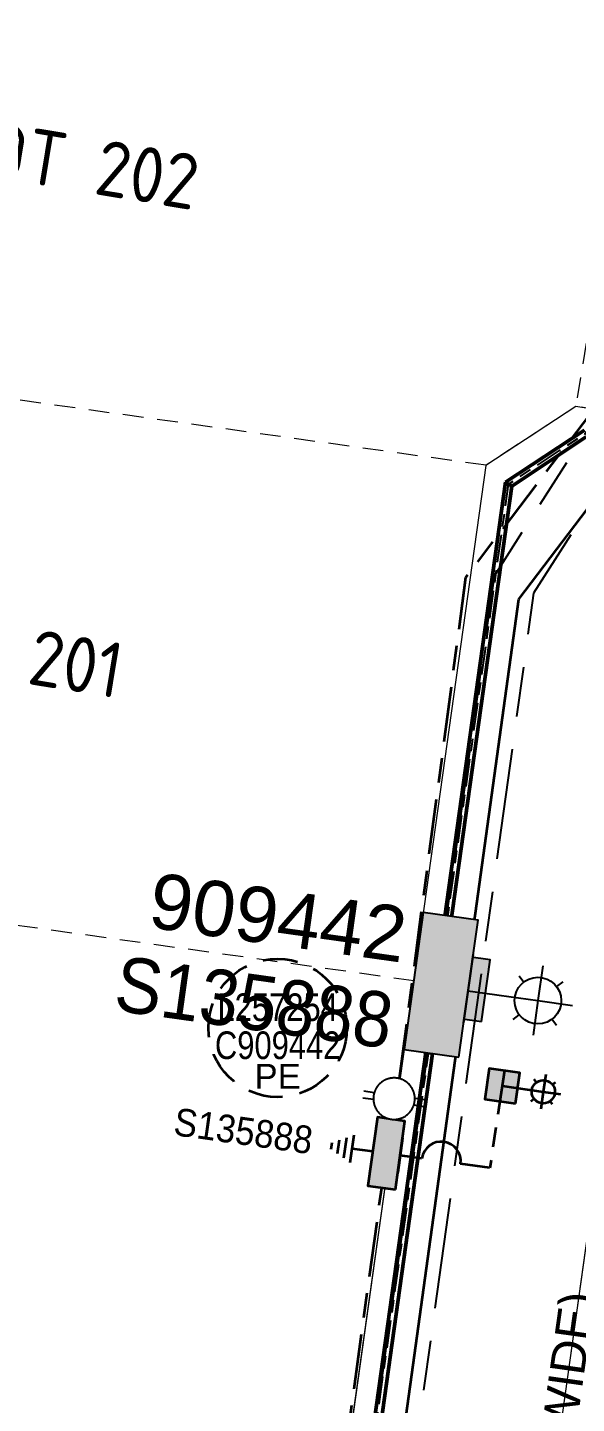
# Model space of a CAD drawing. Header units: metres. Extents: x 301573 to 309518, y 6281168 to 6284857.
# Drawn here: x 302771 to 302810.7, y 6282937.5 to 6283037 of the extents above; entities that cross this region are included whole.
import ezdxf
from ezdxf.enums import TextEntityAlignment as Align

# ---------------------------------------------------------------- set-up
doc = ezdxf.new("R2010")
doc.units = ezdxf.units.M
for name, pattern in [('Cable Exist UG', [8.2, 4, -1.2, 1.8, -1.2]), ('Dash', [5, 3, -2]), ('DASHED', [0.75, 0.5, -0.25]), ('DOT', [6.35, 0, -6.35]), ('IE Trench LV', [5.5, 4, -1.5])]:
    doc.linetypes.add(name, pattern=pattern)
doc.layers.get('0').update_dxf_attribs({"color": 6})
for name, color, linetype, lineweight in [('_User Miscellaneous1', 11, 'Continuous', 13), ('_User_LV_Exist', 5, 'Continuous', 35), ('_User_SL_Exist', 4, 'Continuous', 35), ('Cadastre Developer_SP_NEW', 70, 'Continuous', 15), ('Cadastre Roads_SP_NEW', 42, 'Continuous', 15)]:
    doc.layers.add(name, color=color, linetype=linetype, lineweight=lineweight)
doc.layers.add('_User Miscellaneous2', color=31, linetype='Continuous', lineweight=13, transparency=0.3)
for name, color, linetype in [('Equip_LV_NEW', 2, 'Continuous'), ('Equip_SP_SL_EXT', 7, 'Continuous'), ('Mains_HV_New_U72', 2, 'Cable x'), ('Notes', 7, 'Continuous'), ('SupportsUG_SP_LV_NEW', 2, 'Continuous'), ('SupportsUG_SP_LV_SL_NEW', 2, 'Continuous'), ('Trench_SP_NEW', 2, 'Continuous'), ('UG_Details_SP_MISC', 7, 'Continuous')]:
    doc.layers.add(name, color=color, linetype=linetype)
doc.styles.add('DevPlan', font='isocp.shx', dxfattribs={"height": 2})
doc.styles.add('ieISOCP', font='arial.ttf', dxfattribs={"height": 1.5})
doc.styles.add('SL_LABEL', font='arial.ttf', dxfattribs={"height": 2})
doc.styles.get("Standard").update_dxf_attribs({"font": 'arial.ttf'})
doc.linetypes.add('Cable New UG', pattern='A,7,-0.25,["x",Standard,S=2,R=0,X=0.2,Y=-0.8],-2.1', length=9.35)
doc.linetypes.add('Cable x', pattern='A,5,-0.25,["x",Standard,S=2,R=0,X=0,Y=-0.8],-1.5', length=6.75)

# ---------------------------------------------------------------- blocks, each defined once
blk = doc.blocks.new('*U335')
at = {"width": 0.9}
blk.add_attdef('ASSET_NUM', text='', height=2, dxfattribs=at).set_placement((4, 2), align=Align.MIDDLE_LEFT)
for tag, p, flags in [('SUBURB', (-2, 0), 1), ('STREETNAME', (-1.8, 0), 9), ('PARENT', (-1.6, 0), 9), ('NOTES', (-1.4, 0), 9), ('LOCATION', (-1.2, 0), 9), ('LEGEND', (-1, 0), 9), ('USAGE', (-0.8, 0), 9), ('SUPPORT_TYPE', (-0.6, 0), 9), ('STATE', (-0.4, 0), 9), ('OWNED_BY', (-0.2, 0), 9)]:
    blk.add_attdef(tag, p, '', height=0.2, rotation=270, dxfattribs=dict(flags=flags))
blk.add_wipeout([(1, 2.5), (1, -2.5), (-1, -2.5), (-1, 2.5)])
at = {"layer": 'Notes'}
h = blk.add_hatch(color=256, dxfattribs=at)
h.dxf.hatch_style = 1
h.paths.add_polyline_path([(-1, 2.5), (-1, -1.25), (-1, 1.25), (-1, -2.5), (1, -2.5), (1, 2.5)])
blk.add_lwpolyline([(-1, 2.5), (-1, -1.25), (-1, 1.25), (-1, -2.5), (1, -2.5), (1, 2.5)], close=True)
blk = doc.blocks.new('LV_UG_LINKS_OPEN_NEW')
at = {"layer": 'Equip_LV_NEW'}
for tag, flags, p in [('OPERATING_VOLTAGE', 9, (3, -2.6)), ('ORIENTATION', 9, (3, -2.8)), ('STATE', 9, (3, -3)), ('CONSTRUCTED_VOLTAGE', 9, (3, -2.2)), ('NO_PHASES', 9, (3, -2.4)), ('SWITCH_TYPE', 9, (3, -3.2)), ('OWNED_BY', 9, (3, -3.8)), ('OPERATED_BY', 9, (3, -4)), ('USAGE', 9, (3, -3.4)), ('NOTES', 9, (3, -3.6)), ('TYPE', 9, (3, -4.6)), ('Z', 1, (3, -4.8)), ('MAINTAINED_BY', 9, (3, -4.2)), ('NUMBER_OF_PHASES', 9, (3, -4.4))]:
    blk.add_attdef(tag, text='', height=0.2, dxfattribs=dict(at, flags=flags)).set_placement(p, align=Align.MIDDLE_LEFT)
blk.add_wipeout([(4, 1.5), (3.963, 1.5), (3.926, 1.498), (3.89, 1.496), (3.853, 1.493), (3.816, 1.489), (3.78, 1.484), (3.744, 1.478), (3.707, 1.471), (3.671, 1.464), (3.636, 1.455), (3.6, 1.446), (3.565, 1.435), (3.529, 1.424), (3.495, 1.412), (3.46, 1.399), (3.426, 1.386), (3.392, 1.371), (3.359, 1.356), (3.326, 1.34), (3.293, 1.323), (3.261, 1.305), (3.229, 1.287), (3.198, 1.267), (3.167, 1.247), (3.136, 1.226), (3.106, 1.205), (3.077, 1.183), (3.048, 1.16), (3.02, 1.136), (2.993, 1.111), (2.966, 1.086), (2.939, 1.061), (2.914, 1.034), (2.889, 1.007), (2.864, 0.98), (2.84, 0.952), (2.817, 0.923), (2.795, 0.894), (2.774, 0.864), (2.753, 0.833), (2.733, 0.802), (2.713, 0.771), (2.695, 0.739), (2.677, 0.707), (2.66, 0.674), (2.644, 0.641), (2.629, 0.608), (2.614, 0.574), (2.601, 0.54), (2.588, 0.505), (2.576, 0.471), (2.565, 0.435), (2.554, 0.4), (2.545, 0.364), (2.536, 0.329), (2.529, 0.293), (2.522, 0.256), (2.516, 0.22), (2.511, 0.184), (2.507, 0.147), (2.504, 0.11), (2.502, 0.074), (2.5, 0.037), (2.5, 0), (2.5, -0.037), (2.502, -0.074), (2.504, -0.11), (2.507, -0.147), (2.511, -0.184), (2.516, -0.22), (2.522, -0.256), (2.529, -0.293), (2.536, -0.329), (2.545, -0.364), (2.554, -0.4), (2.565, -0.435), (2.576, -0.471), (2.588, -0.505), (2.601, -0.54), (2.614, -0.574), (2.629, -0.608), (2.644, -0.641), (2.66, -0.674), (2.677, -0.707), (2.695, -0.739), (2.713, -0.771), (2.733, -0.802), (2.753, -0.833), (2.774, -0.864), (2.795, -0.894), (2.817, -0.923), (2.84, -0.952), (2.864, -0.98), (2.889, -1.007), (2.914, -1.034), (2.939, -1.061), (2.966, -1.086), (2.993, -1.111), (3.02, -1.136), (3.048, -1.16), (3.077, -1.183), (3.106, -1.205), (3.136, -1.226), (3.167, -1.247), (3.198, -1.267), (3.229, -1.287), (3.261, -1.305), (3.293, -1.323), (3.326, -1.34), (3.359, -1.356), (3.392, -1.371), (3.426, -1.386), (3.46, -1.399), (3.495, -1.412), (3.529, -1.424), (3.565, -1.435), (3.6, -1.446), (3.636, -1.455), (3.671, -1.464), (3.707, -1.471), (3.744, -1.478), (3.78, -1.484), (3.816, -1.489), (3.853, -1.493), (3.89, -1.496), (3.926, -1.498), (3.963, -1.5), (4, -1.5), (4.037, -1.5), (4.074, -1.498), (4.11, -1.496), (4.147, -1.493), (4.184, -1.489), (4.22, -1.484), (4.256, -1.478), (4.293, -1.471), (4.329, -1.464), (4.364, -1.455), (4.4, -1.446), (4.435, -1.435), (4.471, -1.424), (4.505, -1.412), (4.54, -1.399), (4.574, -1.386), (4.608, -1.371), (4.641, -1.356), (4.674, -1.34), (4.707, -1.323), (4.739, -1.305), (4.771, -1.287), (4.802, -1.267), (4.833, -1.247), (4.864, -1.226), (4.894, -1.205), (4.923, -1.183), (4.952, -1.16), (4.98, -1.136), (5.007, -1.111), (5.034, -1.086), (5.061, -1.061), (5.086, -1.034), (5.111, -1.007), (5.136, -0.98), (5.16, -0.952), (5.183, -0.923), (5.205, -0.894), (5.226, -0.864), (5.247, -0.833), (5.267, -0.802), (5.287, -0.771), (5.305, -0.739), (5.323, -0.707), (5.34, -0.674), (5.356, -0.641), (5.371, -0.608), (5.386, -0.574), (5.399, -0.54), (5.412, -0.505), (5.424, -0.471), (5.435, -0.435), (5.446, -0.4), (5.455, -0.364), (5.464, -0.329), (5.471, -0.293), (5.478, -0.256), (5.484, -0.22), (5.489, -0.184), (5.493, -0.147), (5.496, -0.11), (5.498, -0.074), (5.5, -0.037), (5.5, 0), (5.5, 0.037), (5.498, 0.074), (5.496, 0.11), (5.493, 0.147), (5.489, 0.184), (5.484, 0.22), (5.478, 0.256), (5.471, 0.293), (5.464, 0.329), (5.455, 0.364), (5.446, 0.4), (5.435, 0.435), (5.424, 0.471), (5.412, 0.505), (5.399, 0.54), (5.386, 0.574), (5.371, 0.608), (5.356, 0.641), (5.34, 0.674), (5.323, 0.707), (5.305, 0.739), (5.287, 0.771), (5.267, 0.802), (5.247, 0.833), (5.226, 0.864), (5.205, 0.894), (5.183, 0.923), (5.16, 0.952), (5.136, 0.98), (5.111, 1.007), (5.086, 1.034), (5.061, 1.061), (5.034, 1.086), (5.007, 1.111), (4.98, 1.136), (4.952, 1.16), (4.923, 1.183), (4.894, 1.205), (4.864, 1.226), (4.833, 1.247), (4.802, 1.267), (4.771, 1.287), (4.739, 1.305), (4.707, 1.323), (4.674, 1.34), (4.641, 1.356), (4.608, 1.371), (4.574, 1.386), (4.54, 1.399), (4.505, 1.412), (4.471, 1.424), (4.435, 1.435), (4.4, 1.446), (4.364, 1.455), (4.329, 1.464), (4.293, 1.471), (4.256, 1.478), (4.22, 1.484), (4.184, 1.489), (4.147, 1.493), (4.11, 1.496), (4.074, 1.498), (4.037, 1.5)]).dxf.layer = 'Equip_LV_NEW'
for p, q in [((3.75, 2.236), (3.75, 1.479)), ((4.25, 2.236), (4.25, 1.479)), ((3.75, -1.479), (3.75, -2.236)), ((4.25, -1.479), (4.25, -2.236))]:
    blk.add_line(p, q, dxfattribs=at)
at = {"layer": 'Equip_LV_NEW', "flags": 128}
blk.add_lwpolyline([(4, 1.5), (3.963, 1.5), (3.926, 1.498), (3.89, 1.496), (3.853, 1.493), (3.816, 1.489), (3.78, 1.484), (3.744, 1.478), (3.707, 1.471), (3.671, 1.464), (3.636, 1.455), (3.6, 1.446), (3.565, 1.435), (3.529, 1.424), (3.495, 1.412), (3.46, 1.399), (3.426, 1.386), (3.392, 1.371), (3.359, 1.356), (3.326, 1.34), (3.293, 1.323), (3.261, 1.305), (3.229, 1.287), (3.198, 1.267), (3.167, 1.247), (3.136, 1.226), (3.106, 1.205), (3.077, 1.183), (3.048, 1.16), (3.02, 1.136), (2.993, 1.111), (2.966, 1.086), (2.939, 1.061), (2.914, 1.034), (2.889, 1.007), (2.864, 0.98), (2.84, 0.952), (2.817, 0.923), (2.795, 0.894), (2.774, 0.864), (2.753, 0.833), (2.733, 0.802), (2.713, 0.771), (2.695, 0.739), (2.677, 0.707), (2.66, 0.674), (2.644, 0.641), (2.629, 0.608), (2.614, 0.574), (2.601, 0.54), (2.588, 0.505), (2.576, 0.471), (2.565, 0.435), (2.554, 0.4), (2.545, 0.364), (2.536, 0.329), (2.529, 0.293), (2.522, 0.256), (2.516, 0.22), (2.511, 0.184), (2.507, 0.147), (2.504, 0.11), (2.502, 0.074), (2.5, 0.037), (2.5, 0), (2.5, -0.037), (2.502, -0.074), (2.504, -0.11), (2.507, -0.147), (2.511, -0.184), (2.516, -0.22), (2.522, -0.256), (2.529, -0.293), (2.536, -0.329), (2.545, -0.364), (2.554, -0.4), (2.565, -0.435), (2.576, -0.471), (2.588, -0.505), (2.601, -0.54), (2.614, -0.574), (2.629, -0.608), (2.644, -0.641), (2.66, -0.674), (2.677, -0.707), (2.695, -0.739), (2.713, -0.771), (2.733, -0.802), (2.753, -0.833), (2.774, -0.864), (2.795, -0.894), (2.817, -0.923), (2.84, -0.952), (2.864, -0.98), (2.889, -1.007), (2.914, -1.034), (2.939, -1.061), (2.966, -1.086), (2.993, -1.111), (3.02, -1.136), (3.048, -1.16), (3.077, -1.183), (3.106, -1.205), (3.136, -1.226), (3.167, -1.247), (3.198, -1.267), (3.229, -1.287), (3.261, -1.305), (3.293, -1.323), (3.326, -1.34), (3.359, -1.356), (3.392, -1.371), (3.426, -1.386), (3.46, -1.399), (3.495, -1.412), (3.529, -1.424), (3.565, -1.435), (3.6, -1.446), (3.636, -1.455), (3.671, -1.464), (3.707, -1.471), (3.744, -1.478), (3.78, -1.484), (3.816, -1.489), (3.853, -1.493), (3.89, -1.496), (3.926, -1.498), (3.963, -1.5), (4, -1.5), (4.037, -1.5), (4.074, -1.498), (4.11, -1.496), (4.147, -1.493), (4.184, -1.489), (4.22, -1.484), (4.256, -1.478), (4.293, -1.471), (4.329, -1.464), (4.364, -1.455), (4.4, -1.446), (4.435, -1.435), (4.471, -1.424), (4.505, -1.412), (4.54, -1.399), (4.574, -1.386), (4.608, -1.371), (4.641, -1.356), (4.674, -1.34), (4.707, -1.323), (4.739, -1.305), (4.771, -1.287), (4.802, -1.267), (4.833, -1.247), (4.864, -1.226), (4.894, -1.205), (4.923, -1.183), (4.952, -1.16), (4.98, -1.136), (5.007, -1.111), (5.034, -1.086), (5.061, -1.061), (5.086, -1.034), (5.111, -1.007), (5.136, -0.98), (5.16, -0.952), (5.183, -0.923), (5.205, -0.894), (5.226, -0.864), (5.247, -0.833), (5.267, -0.802), (5.287, -0.771), (5.305, -0.739), (5.323, -0.707), (5.34, -0.674), (5.356, -0.641), (5.371, -0.608), (5.386, -0.574), (5.399, -0.54), (5.412, -0.505), (5.424, -0.471), (5.435, -0.435), (5.446, -0.4), (5.455, -0.364), (5.464, -0.329), (5.471, -0.293), (5.478, -0.256), (5.484, -0.22), (5.489, -0.184), (5.493, -0.147), (5.496, -0.11), (5.498, -0.074), (5.5, -0.037), (5.5, 0), (5.5, 0.037), (5.498, 0.074), (5.496, 0.11), (5.493, 0.147), (5.489, 0.184), (5.484, 0.22), (5.478, 0.256), (5.471, 0.293), (5.464, 0.329), (5.455, 0.364), (5.446, 0.4), (5.435, 0.435), (5.424, 0.471), (5.412, 0.505), (5.399, 0.54), (5.386, 0.574), (5.371, 0.608), (5.356, 0.641), (5.34, 0.674), (5.323, 0.707), (5.305, 0.739), (5.287, 0.771), (5.267, 0.802), (5.247, 0.833), (5.226, 0.864), (5.205, 0.894), (5.183, 0.923), (5.16, 0.952), (5.136, 0.98), (5.111, 1.007), (5.086, 1.034), (5.061, 1.061), (5.034, 1.086), (5.007, 1.111), (4.98, 1.136), (4.952, 1.16), (4.923, 1.183), (4.894, 1.205), (4.864, 1.226), (4.833, 1.247), (4.802, 1.267), (4.771, 1.287), (4.739, 1.305), (4.707, 1.323), (4.674, 1.34), (4.641, 1.356), (4.608, 1.371), (4.574, 1.386), (4.54, 1.399), (4.505, 1.412), (4.471, 1.424), (4.435, 1.435), (4.4, 1.446), (4.364, 1.455), (4.329, 1.464), (4.293, 1.471), (4.256, 1.478), (4.22, 1.484), (4.184, 1.489), (4.147, 1.493), (4.11, 1.496), (4.074, 1.498), (4.037, 1.5)], close=True, dxfattribs=at)
at = {"layer": 'Equip_LV_NEW', "flags": 9}
blk.add_attdef('ACTUAL_STATUS', text='', height=0.2, dxfattribs=at).set_placement((3, -2), align=Align.MIDDLE_LEFT)
blk = doc.blocks.new('*U343')
at = {"layer": '_User_LV_Exist'}
for p, q in [((2.5, 1), (2.5, -1)), ((3, 0.75), (3, -0.75)), ((3.5, 0.5), (3.5, -0.5)), ((4, 0.25), (4, -0.25))]:
    blk.add_line(p, q, dxfattribs=at)
at = {"width": 0.9}
blk.add_attdef('ASSET_NUM', text='', height=2, dxfattribs=at).set_placement((4, 2), align=Align.MIDDLE_LEFT)
for tag, p, flags in [('SUBURB', (-2, 0), 1), ('STREETNAME', (-1.8, 0), 9), ('PARENT', (-1.6, 0), 9), ('NOTES', (-1.4, 0), 9), ('LOCATION', (-1.2, 0), 9), ('LEGEND', (-1, 0), 9), ('USAGE', (-0.8, 0), 9), ('SUPPORT_TYPE', (-0.6, 0), 9), ('STATE', (-0.4, 0), 9), ('OWNED_BY', (-0.2, 0), 9)]:
    blk.add_attdef(tag, p, '', height=0.2, rotation=270, dxfattribs=dict(flags=flags))
blk.add_wipeout([(1, 2.5), (1, -2.5), (-1, -2.5), (-1, 2.5)])
at = {"layer": 'Notes'}
h = blk.add_hatch(color=256, dxfattribs=at)
h.dxf.hatch_style = 1
h.paths.add_polyline_path([(-1, 2.5), (-1, -1.25), (-1, 1.25), (-1, -2.5), (1, -2.5), (1, 2.5)])
blk.add_lwpolyline([(-1, 2.5), (-1, -1.25), (-1, 1.25), (-1, -2.5), (1, -2.5), (1, 2.5)], close=True)
at = {"layer": '_User_LV_Exist'}
blk.add_line((1, 0), (2.5, 0), dxfattribs=at)
at = {"layer": 'Equip_LV_NEW', "ltscale": 10, "rotation": 270}
blk.add_blockref('LV_UG_LINKS_OPEN_NEW', (0, 0), dxfattribs=at)
blk = doc.blocks.new('*U266')
at = {"layer": 'Notes'}
h = blk.add_hatch(color=256, dxfattribs=at)
h.dxf.hatch_style = 1
h.paths.add_polyline_path([(-1.158, 1.14), (-1.158, -1.14), (1.122, -1.14), (1.122, 1.14)])
blk.add_lwpolyline([(-1.125, 1.125), (-1.125, -1.125), (1.125, -1.125), (1.125, 1.125)], close=True)
at = {"width": 0.9, "flags": 8}
blk.add_attdef('ASSET_NUM', text='', height=1.5, dxfattribs=at).set_placement((4, -0.676), align=Align.MIDDLE_LEFT)
at = {"flags": 1}
blk.add_attdef('Z', (-0.763, -3.536), '', height=0.15, rotation=270, dxfattribs=at)
at = {"flags": 9}
for tag, p in [('NOTES', (-0.5, -3.536)), ('SUBURB', (-0.35, -3.536)), ('STREETNAME', (-0.2, -3.536)), ('LOCATION', (-0.05, -3.536)), ('LEGEND', (0.1, -3.536)), ('USAGE', (0.25, -3.536)), ('STATE', (0.4, -3.536)), ('OWNED_BY', (0.55, -3.536)), ('COLUMN_TYPE', (0.7, -3.536)), ('STREET_CODE', (0.85, -3.536)), ('STRUCTURE_PLANT_NUMBER', (1.023, -3.536))]:
    blk.add_attdef(tag, text='', height=0.15, rotation=270, dxfattribs=at).set_placement(p, align=Align.MIDDLE_LEFT)
blk = doc.blocks.new('*U268')
at = {"layer": 'Notes'}
h = blk.add_hatch(color=256, dxfattribs=at)
h.dxf.hatch_style = 1
h.paths.add_polyline_path([(-1.158, 1.14), (-1.158, -1.14), (1.122, -1.14), (1.122, 1.14)])
blk.add_lwpolyline([(-1.125, 1.125), (-1.125, -1.125), (1.125, -1.125), (1.125, 1.125)], close=True)
at = {"width": 0.9, "flags": 8}
blk.add_attdef('ASSET_NUM', text='', height=1.5, dxfattribs=at).set_placement((-40.278, 53.083), align=Align.MIDDLE_LEFT)
at = {"flags": 1}
blk.add_attdef('Z', (-45.041, 50.223), '', height=0.15, rotation=270, dxfattribs=at)
at = {"flags": 9}
for tag, p in [('NOTES', (-44.778, 50.223)), ('SUBURB', (-44.628, 50.223)), ('STREETNAME', (-44.478, 50.223)), ('LOCATION', (-44.328, 50.223)), ('LEGEND', (-44.178, 50.223)), ('USAGE', (-44.028, 50.223)), ('STATE', (-43.878, 50.223)), ('OWNED_BY', (-43.728, 50.223)), ('COLUMN_TYPE', (-43.578, 50.223)), ('STREET_CODE', (-43.428, 50.223)), ('STRUCTURE_PLANT_NUMBER', (-43.255, 50.223))]:
    blk.add_attdef(tag, text='', height=0.15, rotation=270, dxfattribs=at).set_placement(p, align=Align.MIDDLE_LEFT)
blk = doc.blocks.new('*U253')
at = {"linetype": 'DASHED', "ltscale": 5}
blk.add_circle((0, 0), 5, dxfattribs=at)
at = {"insert": (0, -2.6), "char_height": 1.8, "attachment_point": 2}
blk.add_mtext('PE', dxfattribs=at)
at = {"width": 0.8}
blk.add_attdef('SNUMBER', text='', height=1.8, dxfattribs=at).set_placement((0, 0.5), align=Align.CENTER)
at = {"flags": 1}
blk.add_attdef('Z', (0, 0), '', height=0.2, dxfattribs=at)
at = {"width": 0.8}
blk.add_attdef('CNUMBER', text='', height=1.8, dxfattribs=at).set_placement((0, -0.25), align=Align.TOP_CENTER)
blk = doc.blocks.new('*U247')
at = {"flags": 9}
for tag, p in [('LRATECODE', (-7.4, 0)), ('LOUTREACHVOCAB', (-7.2, 0)), ('LOUTREACH', (-7, 0)), ('LANTNUMBER', (-6.6, 0)), ('LNEW', (-6.4, 0)), ('LMASTVOCAB', (-6.2, 0)), ('LMAST', (-6, 0)), ('LLAMPVOCAB', (-5.8, 0)), ('LLAMP', (-5.6, 0)), ('LEXIST', (-5.4, 0)), ('LCHARGE3PERCENT', (-5.2, 0)), ('LCHARGE3', (-5, 0)), ('LCHARGE2PERCENT', (-4.8, 0)), ('LCHARGE2', (-4.6, 0)), ('LCHARGE1PERCENT', (-4.4, 0)), ('LCHARGE1', (-4.2, 0)), ('LCATEGORY', (-4, 0)), ('LBRACKETVOCAB', (-3.8, 0)), ('LBRACKET', (-3.6, 0)), ('LKINGHEIGHT', (-3.4, 0)), ('CREPLACE', (-3.2, 0)), ('CREMOVE', (-3, 0)), ('CNUMBER', (-2.8, 0)), ('CNEW', (-2.6, 0)), ('CEXIST', (-2.4, 0)), ('USAGE', (-2.2, 0)), ('STATE', (-2, 0)), ('OWNED_BY', (-1.8, 0)), ('ORIENTATION', (-1.6, 0)), ('OPERATING_VOLTAGE', (-1.4, 0)), ('NO_PHASES', (-1.2, 0)), ('LANTERN_TYPE', (-1, 0)), ('LANTERN_PURPOSE', (-0.8, 0)), ('CONTROL_TYPE', (-0.6, 0)), ('CONSTRUCTED_VOLTAGE', (-0.4, 0))]:
    blk.add_attdef(tag, text='', height=0.001, rotation=270, dxfattribs=at).set_placement(p, align=Align.MIDDLE_LEFT)
at = {"style": 'SL_LABEL', "flags": 9}
blk.add_attdef('STREET_CODE', text='', height=0.001, rotation=270, dxfattribs=at).set_placement((0.001, 0), align=Align.MIDDLE_LEFT)
at = {"flags": 1}
blk.add_attdef('Z', (0, 0), '', height=0.001, rotation=270, dxfattribs=at)
at = {"width": 0.9}
blk.add_attdef('LNUMBER', text='', height=1, dxfattribs=at).set_placement((7, -1), align=Align.MIDDLE_LEFT)
at = {"flags": 9}
for tag, p in [('LREMOVE', (0, -7.6)), ('LREPLACE', (0, -7.8)), ('LTYPE', (0, -8)), ('LTYPEVOCAB', (0, -8.2)), ('LEGEND', (0, -8.4)), ('SUBURB', (0, -8.6)), ('STREETNAME', (0, -8.8)), ('LOCATION', (0, -9)), ('NOTES', (0, -9.2)), ('MAINTAINED_BY', (0, -9.863))]:
    blk.add_attdef(tag, text='', height=0.001, dxfattribs=at).set_placement(p, align=Align.MIDDLE_LEFT)
blk.add_attdef('OPERATED_BY', (0, -9.607), '', height=0.001, dxfattribs=at)
blk.add_wipeout([(-0.532, 9.244), (-1.3, 8.28), (-2.437, 7.806), (-3.4, 8.574), (-3.874, 9.711), (-3.107, 10.675), (-1.969, 11.149), (-1.006, 10.381)])
for p, q in [((-3.107, 10.675), (-2.881, 10.376)), ((-1.969, 11.149), (-2.203, 9.478)), ((-6.165, 10.032), (-2.203, 9.478)), ((-1.006, 10.381), (-1.305, 10.155)), ((-2.203, 9.478), (-2.437, 7.806)), ((-2.203, 9.478), (-0.532, 9.244)), ((-3.4, 8.574), (-3.101, 8.8)), ((-1.3, 8.28), (-1.525, 8.58))]:
    blk.add_line(p, q)
blk.add_circle((-2.203, 9.478), 1.125)
blk = doc.blocks.new('*U273')
at = {"flags": 9}
for tag, p in [('LRATECODE', (-7.4, 0)), ('LOUTREACHVOCAB', (-7.2, 0)), ('LOUTREACH', (-7, 0)), ('STATE', (-2, 0)), ('OWNED_BY', (-1.8, 0)), ('ORIENTATION', (-1.6, 0)), ('OPERATING_VOLTAGE', (-1.4, 0)), ('NO_PHASES', (-1.2, 0)), ('LANTERN_TYPE', (-1, 0)), ('LANTERN_PURPOSE', (-0.8, 0)), ('CONTROL_TYPE', (-0.6, 0)), ('CONSTRUCTED_VOLTAGE', (-0.4, 0))]:
    blk.add_attdef(tag, text='', height=0.001, rotation=270, dxfattribs=at).set_placement(p, align=Align.MIDDLE_LEFT)
at = {"style": 'SL_LABEL', "flags": 9}
blk.add_attdef('STREET_CODE', text='', height=0.001, rotation=270, dxfattribs=at).set_placement((0, 0), align=Align.MIDDLE_LEFT)
at = {"flags": 1}
blk.add_attdef('Z', (0, 0), '', height=0.001, rotation=270, dxfattribs=at)
at = {"width": 0.9}
blk.add_attdef('LNUMBER', text='', height=1, dxfattribs=at).set_placement((7, -1), align=Align.MIDDLE_LEFT)
at = {"flags": 9}
for tag, p in [('LREMOVE', (0, -7.6)), ('LREPLACE', (0, -7.8)), ('LTYPE', (0, -8)), ('LTYPEVOCAB', (0, -8.2)), ('LEGEND', (0, -8.4)), ('SUBURB', (0, -8.6)), ('STREETNAME', (0, -8.8)), ('LOCATION', (0, -9)), ('NOTES', (0, -9.2)), ('MAINTAINED_BY', (0, -9.86))]:
    blk.add_attdef(tag, text='', height=0.001, dxfattribs=at).set_placement(p, align=Align.MIDDLE_LEFT)
blk.add_attdef('OPERATED_BY', (0, -9.61), '', height=0.001, dxfattribs=at)
blk.add_wipeout([(-2.69, 1.96), (-3.46, 1), (-4.6, 0.52), (-5.56, 1.29), (-6.04, 2.43), (-5.27, 3.39), (-4.13, 3.86), (-3.17, 3.1)])
for p, q in [((-8.33, 2.75), (-4.36, 2.19)), ((-5.27, 3.39), (-5.04, 3.09)), ((-4.13, 3.86), (-4.36, 2.19)), ((-3.17, 3.1), (-3.47, 2.87)), ((-5.56, 1.29), (-5.26, 1.51)), ((-4.36, 2.19), (-4.6, 0.52)), ((-4.36, 2.19), (-2.69, 1.96)), ((-3.46, 1), (-3.69, 1.29))]:
    blk.add_line(p, q)
blk.add_circle((-4.36, 2.19), 1.12)
for tag, p in [('LANTNUMBER', (-6.6, 0)), ('LNEW', (-6.4, 0)), ('LMASTVOCAB', (-6.2, 0)), ('LMAST', (-6, 0)), ('LLAMPVOCAB', (-5.8, 0)), ('LLAMP', (-5.6, 0)), ('LEXIST', (-5.4, 0)), ('LCHARGE3PERCENT', (-5.2, 0)), ('LCHARGE3', (-5, 0)), ('LCHARGE2PERCENT', (-4.8, 0)), ('LCHARGE2', (-4.6, 0)), ('LCHARGE1PERCENT', (-4.4, 0)), ('LCHARGE1', (-4.2, 0)), ('LCATEGORY', (-4, 0)), ('LBRACKETVOCAB', (-3.8, 0)), ('LBRACKET', (-3.6, 0)), ('LKINGHEIGHT', (-3.4, 0)), ('CREPLACE', (-3.2, 0)), ('CREMOVE', (-3, 0)), ('CNUMBER', (-2.8, 0)), ('CNEW', (-2.6, 0)), ('CEXIST', (-2.4, 0)), ('USAGE', (-2.2, 0))]:
    blk.add_attdef(tag, text='', height=0.001, rotation=270, dxfattribs=at).set_placement(p, align=Align.MIDDLE_LEFT)

msp = doc.modelspace()

# ---------------------------------------------------------------- linework, layer by layer
at = {"layer": '_User Miscellaneous1', "linetype": 'Continuous', "flags": 128}
for points in [[(302816.614, 6283008.599), (302810.693, 6283009.575), (302804.175, 6283005.307), (302797.209, 6282955.512)], [(302816.614, 6283008.599), (302816.614, 6283008.599), (302810.693, 6283009.575), (302804.175, 6283005.307), (302797.209, 6282955.512)]]:
    msp.add_lwpolyline(points, dxfattribs=at)
at = {"layer": '_User Miscellaneous2', "linetype": 'Dash', "ltscale": 0.5}
for p, q in [((302804.193, 6283005.319), (302738.354, 6283014.499)), ((302810.693, 6283009.575), (302804.193, 6283005.319)), ((302733.144, 6282977.257), (302798.963, 6282968.05))]:
    msp.add_line(p, q, dxfattribs=at)
at = {"layer": '_User Miscellaneous2', "linetype": 'Dash', "ltscale": 0.5, "flags": 128}
msp.add_lwpolyline([(302748.473, 6283086.843), (302827.328, 6283073.64), (302816.614, 6283008.599), (302810.693, 6283009.575), (302815.492, 6283038.708), (302743.156, 6283048.83)], close=True, dxfattribs=at)
at = {"layer": '_User_LV_Exist', "linetype": 'Cable Exist UG', "flags": 128}
for points in [[(302797.933, 6282960.949), (302802.74, 6282997.212), (302812.458, 6283009.974), (302818.335, 6283009.016), (302823.169, 6283008.228), (302826.337, 6283027.726), (302843.892, 6283024.991), (302843.086, 6283020.519)], [(302782.342, 6282849.156), (302796.652, 6282953.062)]]:
    msp.add_lwpolyline(points, dxfattribs=at)
at = {"layer": '_User_LV_Exist', "linetype": 'Cable New UG', "flags": 128}
msp.add_lwpolyline([(302833.095, 6282855.782), (302788.121, 6282861.987), (302806.559, 6282995.625), (302812.908, 6283003.963), (302813.311, 6283003.897)], dxfattribs=at)
at = {"layer": '_User_SL_Exist', "linetype": 'Cable Exist UG', "ltscale": 0.8, "flags": 128}
for points in [[(302805.521, 6282961.531), (302804.47, 6282954.493), (302802.347, 6282954.79)], [(302799.557, 6282955.18), (302797.981, 6282955.4)]]:
    msp.add_lwpolyline(points, dxfattribs=at)
at = {"layer": 'Cadastre Developer_SP_NEW'}
for p, q in [((302808.775, 6282929.917), (302816.8, 6282987.287)), ((302798.963, 6282968.05), (302793.057, 6282925.831))]:
    msp.add_line(p, q, dxfattribs=at)
at = {"layer": 'Cadastre Roads_SP_NEW', "linetype": 'Continuous', "flags": 128}
for points in [[(303051.904, 6282863.108), (303048.878, 6282970.338), (303003.347, 6282977.839), (302966, 6282983.991), (302928.654, 6282990.143), (302891.307, 6282996.295), (302853.96, 6283002.447), (302816.614, 6283008.599), (302810.693, 6283009.575), (302804.175, 6283005.308), (302797.209, 6282955.512), (302791.996, 6282918.245)], [(302808.775, 6282929.917), (302816.8, 6282987.287), (302823.552, 6282992.254), (302857.275, 6282986.699), (302894.918, 6282980.498), (302932.56, 6282974.297), (302970.203, 6282968.096), (303007.846, 6282961.895), (303028.312, 6282958.524), (303034.402, 6282951.551), (303036.366, 6282881.954)]]:
    msp.add_lwpolyline(points, dxfattribs=at)
at = {"layer": 'Mains_HV_New_U72', "linetype": 'Cable Exist UG', "ltscale": 2, "flags": 128}
msp.add_lwpolyline([(302840.475, 6282999.905), (302812.984, 6283004.434), (302807.628, 6282996.063), (302786.246, 6282841.093), (302771.761, 6282842.946)], dxfattribs=at)
at = {"layer": 'Trench_SP_NEW', "linetype": 'Cable Exist UG', "ltscale": 0.5, "flags": 128}
msp.add_lwpolyline([(302783.899, 6282848.09), (302805.823, 6283003.948), (302811.522, 6283007.715), (302853.684, 6283000.77), (303046.925, 6282968.633), (303050.201, 6282863.203), (303046.583, 6282837.338), (303048.2, 6282836.629)], dxfattribs=at)
at = {"layer": 'UG_Details_SP_MISC', "lineweight": 50}
for p, q in [((302805.601, 6283004.088), (302811.312, 6283007.864)), ((302806.046, 6283003.807), (302811.427, 6283007.365)), ((302805.601, 6283004.088), (302805.823, 6283003.948)), ((302806.046, 6283003.807), (302805.823, 6283003.948)), ((302799.85, 6282962.843), (302800.088, 6282962.81)), ((302800.326, 6282962.777), (302800.088, 6282962.81))]:
    msp.add_line(p, q, dxfattribs=at)

# ---------------------------------------------------------------- texts
at = {"layer": '_User Miscellaneous2', "char_height": 4, "attachment_point": 5, "rotation": 350.64566, "style": 'DevPlan'}
for s, insert in [('LOT 202', (302774.384, 6283027.206)), ('LOT 201', (302769.243, 6282991.828))]:
    msp.add_mtext(s, dxfattribs=dict(at, insert=insert))
at = {"layer": '_User_LV_Exist', "linetype": 'IE Trench LV', "insert": (302802.535, 6282895.17), "char_height": 2.5, "attachment_point": 1, "rotation": 82.02828, "style": 'ieISOCP'}
msp.add_mtext_dynamic_manual_height_columns('PROPOSED ROAD (15m WIDE)', width=55.26641, gutter_width=7.5, heights=[0], dxfattribs=at)

# ---------------------------------------------------------------- next in the draw order: block references
at = {"layer": '_User_LV_Exist'}
ref = msp.add_blockref('*U343', (302796.991, 6282955.539), dxfattribs=dict(at, rotation=172.0369112869537))
ref.add_attrib('ASSET_NUM', 'S135888', dxfattribs={"layer": '0', "height": 2, "rotation": 352.03691, "width": 0.9}).set_placement((302781.667, 6282957.867), align=Align.MIDDLE_LEFT)

# ---------------------------------------------------------------- next in the draw order: linework, layer by layer
at = {"layer": '_User_SL_Exist'}
msp.add_arc((302800.952, 6282954.985), 1.408, 352.03884, 172.03884, dxfattribs=at)
at = {"layer": 'Mains_HV_New_U72', "linetype": 'Cable Exist UG', "ltscale": 2, "flags": 128}
msp.add_lwpolyline([(302840.224, 6283016.878), (302838.024, 6283003.525), (302811.544, 6283007.887), (302804.769, 6282997.3), (302786.856, 6282869.228), (302775.312, 6282870.705)], dxfattribs=at)
at = {"layer": 'UG_Details_SP_MISC', "lineweight": 50}
for p, q in [((302794.33, 6282923.382), (302799.85, 6282962.843)), ((302794.806, 6282923.314), (302800.326, 6282962.777))]:
    msp.add_line(p, q, dxfattribs=at)

# ---------------------------------------------------------------- next in the draw order: block references
at = {"layer": '_User_SL_Exist', "linetype": 'DOT', "ltscale": 10}
ref = msp.add_blockref('*U253', (302789.128, 6282964.617), dxfattribs=at)
ref.add_attrib('SNUMBER', 'L257254', dxfattribs={"layer": '0', "ltscale": 10, "height": 2, "width": 0.8}).set_placement((302789.128, 6282965.117), align=Align.CENTER)
ref.add_attrib('CNUMBER', 'C909442', dxfattribs={"ltscale": 10, "height": 2, "width": 0.8}).set_placement((302789.128, 6282964.367), align=Align.TOP_CENTER)

# ---------------------------------------------------------------- next in the draw order: block references
at = {"layer": '_User_LV_Exist', "linetype": 'Cable New UG', "lineweight": 50, "xscale": 0.75, "yscale": 0.75, "zscale": 0.75}
msp.add_blockref('*U273', (302811.602, 6282958.358), dxfattribs=at)
at = {"layer": 'Equip_SP_SL_EXT', "linetype": 'Dash', "lineweight": 50, "xscale": 1.5, "yscale": 1.5, "zscale": 1.5}
msp.add_blockref('*U247', (302811.246, 6282952.375), dxfattribs=at)

# ---------------------------------------------------------------- next in the draw order: linework, layer by layer
at = {"layer": 'UG_Details_SP_MISC', "lineweight": 50}
for p, q in [((302799.85, 6282962.843), (302805.601, 6283004.088)), ((302800.326, 6282962.777), (302806.046, 6283003.807))]:
    msp.add_line(p, q, dxfattribs=at)

# ---------------------------------------------------------------- next in the draw order: block references
at = {"layer": '_User_SL_Exist', "rotation": 172.0369113195935}
msp.add_blockref('*U268', (302805.365, 6282960.417), dxfattribs=at)
at = {"layer": 'SupportsUG_SP_LV_SL_NEW'}
ref = msp.add_blockref('*U266', (302801.957, 6282967.631), dxfattribs=dict(at, xscale=1.999999999999999, yscale=1.999999999999999, zscale=1.999999999999999, rotation=172.0369113216731))
ref.add_attrib('ASSET_NUM', '909442', dxfattribs={"layer": '0', "height": 4, "rotation": 352.03691}).set_placement((302779.929, 6282973.9), align=Align.MIDDLE_LEFT)

# ---------------------------------------------------------------- next in the draw order: block references
at = {"layer": 'SupportsUG_SP_LV_NEW'}
ref = msp.add_blockref('*U335', (302800.939, 6282967.739), dxfattribs=dict(at, xscale=2, yscale=2, zscale=2, rotation=172.0369112869537))
ref.add_attrib('ASSET_NUM', 'S135888', dxfattribs={"layer": '0', "height": 4, "rotation": 352.03695, "width": 0.9}).set_placement((302777.46, 6282967.882), align=Align.MIDDLE_LEFT)

doc.saveas('drawing.dxf')
